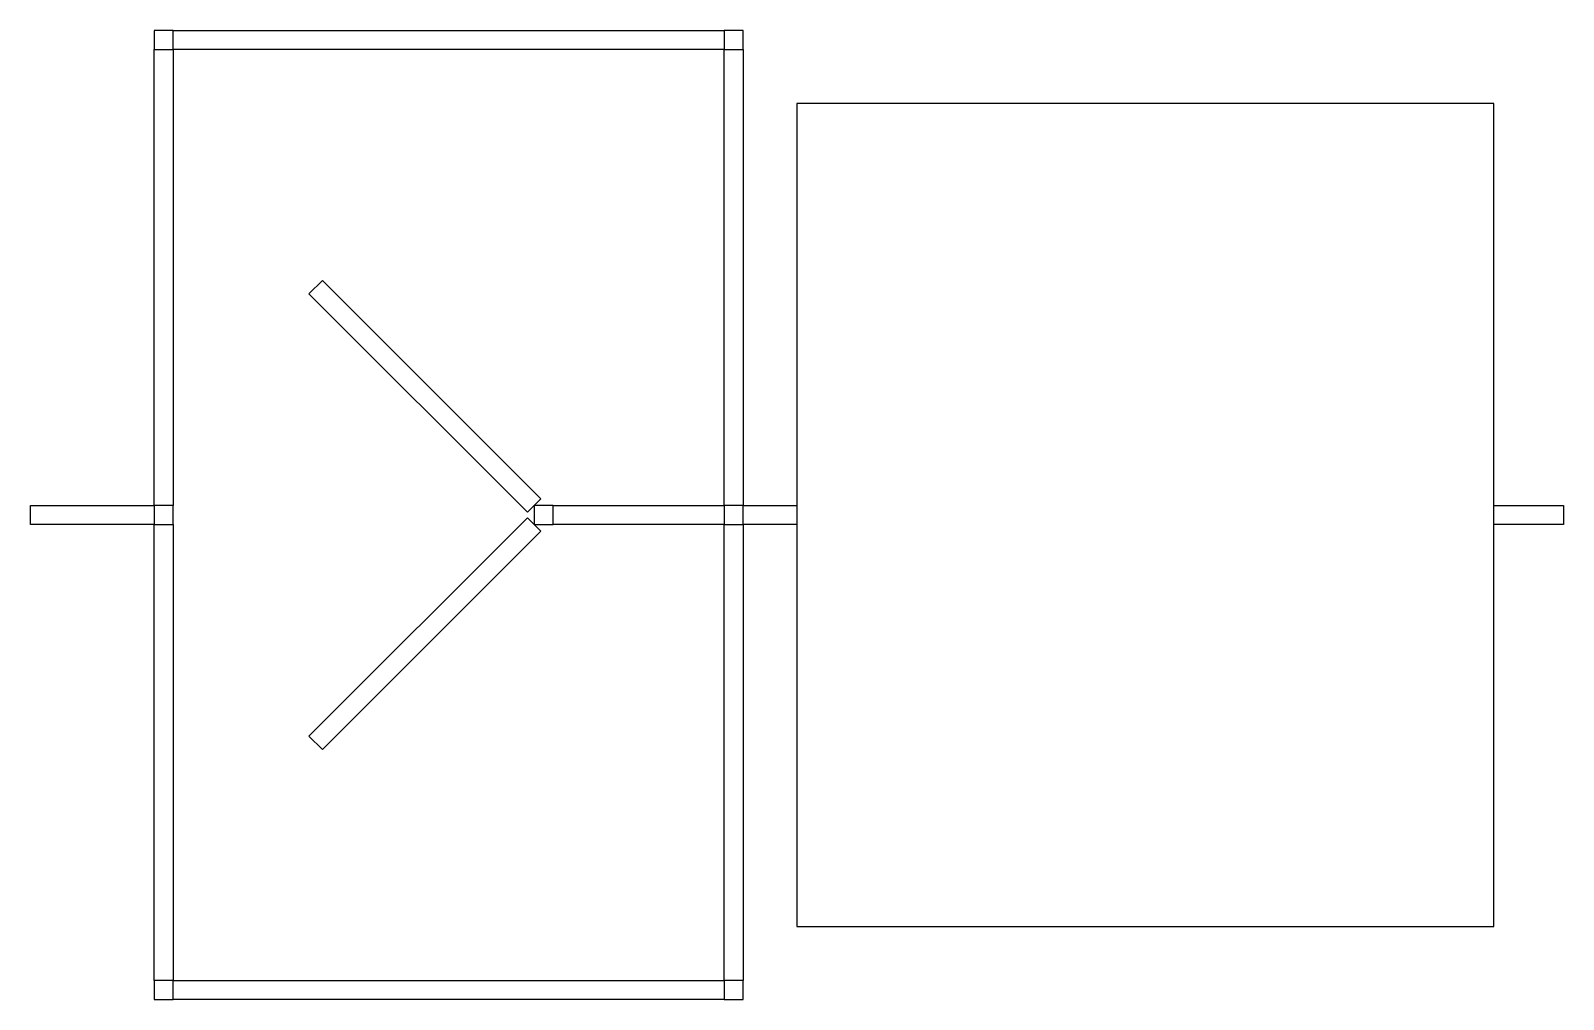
# Model space of a CAD drawing. Header units: millimetres. Extents: x 2.9 to 27.1, y 2.4 to 17.6.
import ezdxf

# ---------------------------------------------------------------- set-up
doc = ezdxf.new("R2010")
doc.units = ezdxf.units.MM
doc.layers.add('CHAMBERS', color=5, linetype='CONTINUOUS')
doc.layers.add('CHANNELS', color=3, linetype='CONTINUOUS')

msp = doc.modelspace()

# ---------------------------------------------------------------- linework, layer by layer
at = {"layer": 'CHAMBERS'}
for p, q in [((5.15, 17.65), (4.85, 17.65)), ((4.85, 17.65), (4.85, 17.35)), ((5.15, 17.35), (5.15, 17.65)), ((14.15, 17.65), (13.85, 17.65)), ((13.85, 17.65), (13.85, 17.35)), ((14.15, 17.35), (14.15, 17.65)), ((4.85, 17.35), (5.15, 17.35)), ((13.85, 17.35), (14.15, 17.35)), ((26, 16.5), (15, 16.5)), ((15, 16.5), (15, 3.5)), ((26, 3.5), (26, 16.5)), ((5.15, 10.15), (4.85, 10.15)), ((4.85, 10.15), (4.85, 9.85)), ((5.15, 9.85), (5.15, 10.15)), ((11.15, 10.15), (10.85, 10.15)), ((10.85, 10.15), (10.85, 9.85)), ((11.15, 9.85), (11.15, 10.15)), ((14.15, 10.15), (13.85, 10.15)), ((13.85, 10.15), (13.85, 9.85)), ((14.15, 9.85), (14.15, 10.15)), ((4.85, 9.85), (5.15, 9.85)), ((10.85, 9.85), (11.15, 9.85)), ((13.85, 9.85), (14.15, 9.85)), ((15, 3.5), (26, 3.5)), ((5.15, 2.65), (4.85, 2.65)), ((4.85, 2.65), (4.85, 2.35)), ((5.15, 2.35), (5.15, 2.65)), ((14.15, 2.65), (13.85, 2.65)), ((13.85, 2.65), (13.85, 2.35)), ((14.15, 2.35), (14.15, 2.65)), ((4.85, 2.35), (5.15, 2.35)), ((13.85, 2.35), (14.15, 2.35))]:
    msp.add_line(p, q, dxfattribs=at)
at = {"layer": 'CHANNELS'}
for p, q in [((5.15, 17.65), (13.85, 17.65)), ((5.15, 17.35), (5.15, 17.65)), ((13.85, 17.65), (13.85, 17.35)), ((4.85, 10.15), (4.85, 17.35)), ((4.85, 17.35), (5.15, 17.35)), ((5.15, 17.35), (5.15, 10.15)), ((13.85, 17.35), (5.15, 17.35)), ((13.85, 10.15), (13.85, 17.35)), ((13.85, 17.35), (14.15, 17.35)), ((14.15, 17.35), (14.15, 10.15)), ((7.2939, 13.4939), (7.5061, 13.7061)), ((7.5061, 13.7061), (10.9561, 10.2561)), ((10.7439, 10.0439), (7.2939, 13.4939)), ((10.9561, 10.2561), (10.7439, 10.0439)), ((2.9, 10.15), (4.85, 10.15)), ((2.9, 9.85), (2.9, 10.15)), ((4.85, 10.15), (4.85, 9.85)), ((5.15, 10.15), (4.85, 10.15)), ((7.2939, 6.5061), (10.7439, 9.9561)), ((10.7439, 9.9561), (10.9561, 9.7439)), ((11.15, 10.15), (13.85, 10.15)), ((11.15, 9.85), (11.15, 10.15)), ((14.15, 10.15), (13.85, 10.15)), ((13.85, 10.15), (13.85, 9.85)), ((14.15, 10.15), (15, 10.15)), ((14.15, 9.85), (14.15, 10.15)), ((15, 10.15), (15, 9.85)), ((26, 10.15), (27.1, 10.15)), ((26, 9.85), (26, 10.15)), ((27.1, 10.15), (27.1, 9.85)), ((4.85, 9.85), (2.9, 9.85)), ((4.85, 2.65), (4.85, 9.85)), ((4.85, 9.85), (5.15, 9.85)), ((5.15, 9.85), (5.15, 2.65)), ((10.9561, 9.7439), (7.5061, 6.2939)), ((13.85, 9.85), (11.15, 9.85)), ((13.85, 2.65), (13.85, 9.85)), ((13.85, 9.85), (14.15, 9.85)), ((14.15, 9.85), (14.15, 2.65)), ((15, 9.85), (14.15, 9.85)), ((27.1, 9.85), (26, 9.85)), ((7.5061, 6.2939), (7.2939, 6.5061)), ((5.15, 2.65), (4.85, 2.65)), ((5.15, 2.65), (13.85, 2.65)), ((5.15, 2.35), (5.15, 2.65)), ((13.85, 2.65), (13.85, 2.35)), ((14.15, 2.65), (13.85, 2.65)), ((13.85, 2.35), (5.15, 2.35))]:
    msp.add_line(p, q, dxfattribs=at)

doc.saveas('drawing.dxf')
